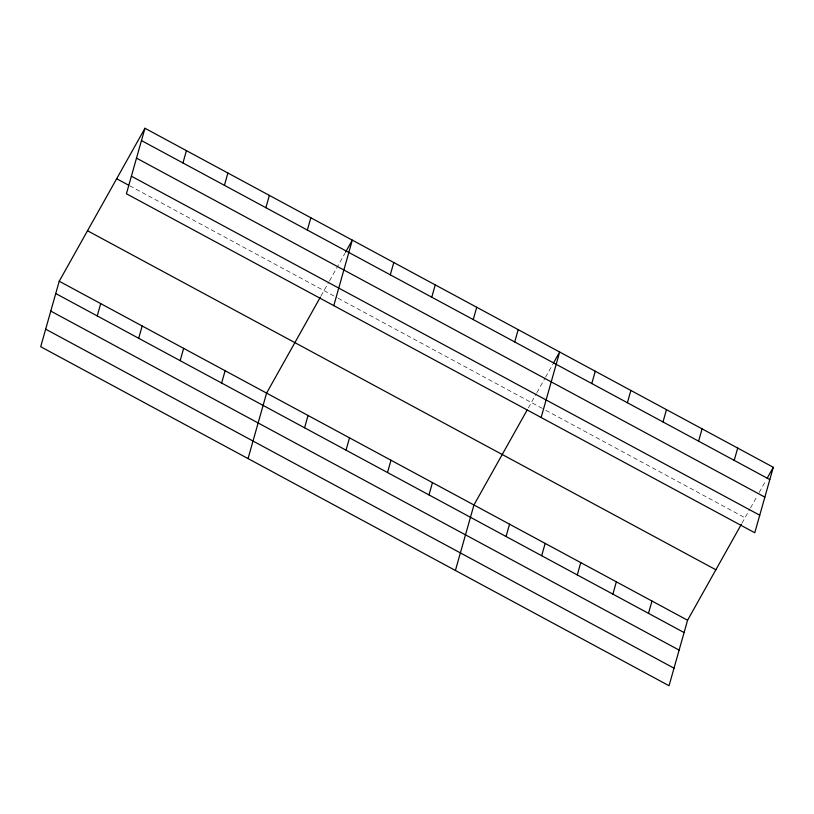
<?xml version="1.0" encoding="UTF-8"?>
<svg xmlns="http://www.w3.org/2000/svg" width="814" height="814" viewBox="0 0 814 814"><rect width="100%" height="100%" fill="white"/><g stroke="black" fill="none" stroke-linecap="round" stroke-linejoin="round"><path stroke-width="0.61" stroke-dasharray="4.07 3.05" d="M320.981 296.042L328.937 281.848M329.558 280.749L344.933 253.317M528.337 407.916L536.294 393.722M536.904 392.623L544.902 378.357M545.522 377.258L552.899 364.092M741.971 523.178L749.928 508.984M750.549 507.885L757.315 495.818M759.157 492.521L765.923 480.453M129.762 185.816L337.118 297.69M338.207 298.28L544.729 409.707M545.838 410.307L745.014 517.765"/><path stroke-width="1.22" d="M144.953 128.266L126.424 193.752L754.771 532.763L773.3 467.287L144.953 128.266L59.229 281.237L40.7 346.713L669.047 685.734L687.576 620.248L741.371 524.267M97.222 315.913L100.702 303.612M182.947 162.953L186.426 150.641M138.685 338.288L142.175 325.987M224.41 185.327L227.9 173.016M180.159 360.663L183.638 348.361M265.883 207.702L269.363 195.391M221.632 383.038L225.112 370.736M307.356 230.077L310.836 217.765M248.056 458.587L266.585 393.111L320.38 297.12M333.781 305.626L352.309 240.14L345.543 252.218M304.568 427.788L308.058 415.486M390.293 274.827L393.783 262.515M346.042 450.162L349.521 437.861M431.766 297.202L435.246 284.89M387.515 472.537L390.995 460.236M473.239 319.576L476.719 307.265M428.988 494.912L432.468 482.61M514.713 341.951L518.192 329.639M455.413 570.461L473.941 504.985L527.126 410.083M506.064 536.507L509.544 524.196M541.137 417.501L559.666 352.014L553.51 362.993M541.666 555.718L545.146 543.406M591.788 383.536L595.268 371.235M577.279 574.928L580.758 562.616M627.391 402.747L630.87 390.445M612.881 594.139L616.361 581.827M663.003 421.957L666.483 409.656M648.483 613.349L651.973 601.037M698.605 441.168L702.085 428.866M734.208 460.378L737.698 448.076M767.154 478.256L773.3 467.287M141.473 140.578L769.82 479.588M136.508 158.12L764.855 497.14M131.39 176.2L759.737 515.221M116.667 178.744L128.673 185.226M87.515 230.759L715.862 569.769M59.229 281.237L687.576 620.248M55.749 293.539L684.096 632.559M50.783 311.09L679.13 650.101M45.665 329.171L674.012 668.182"/></g></svg>
